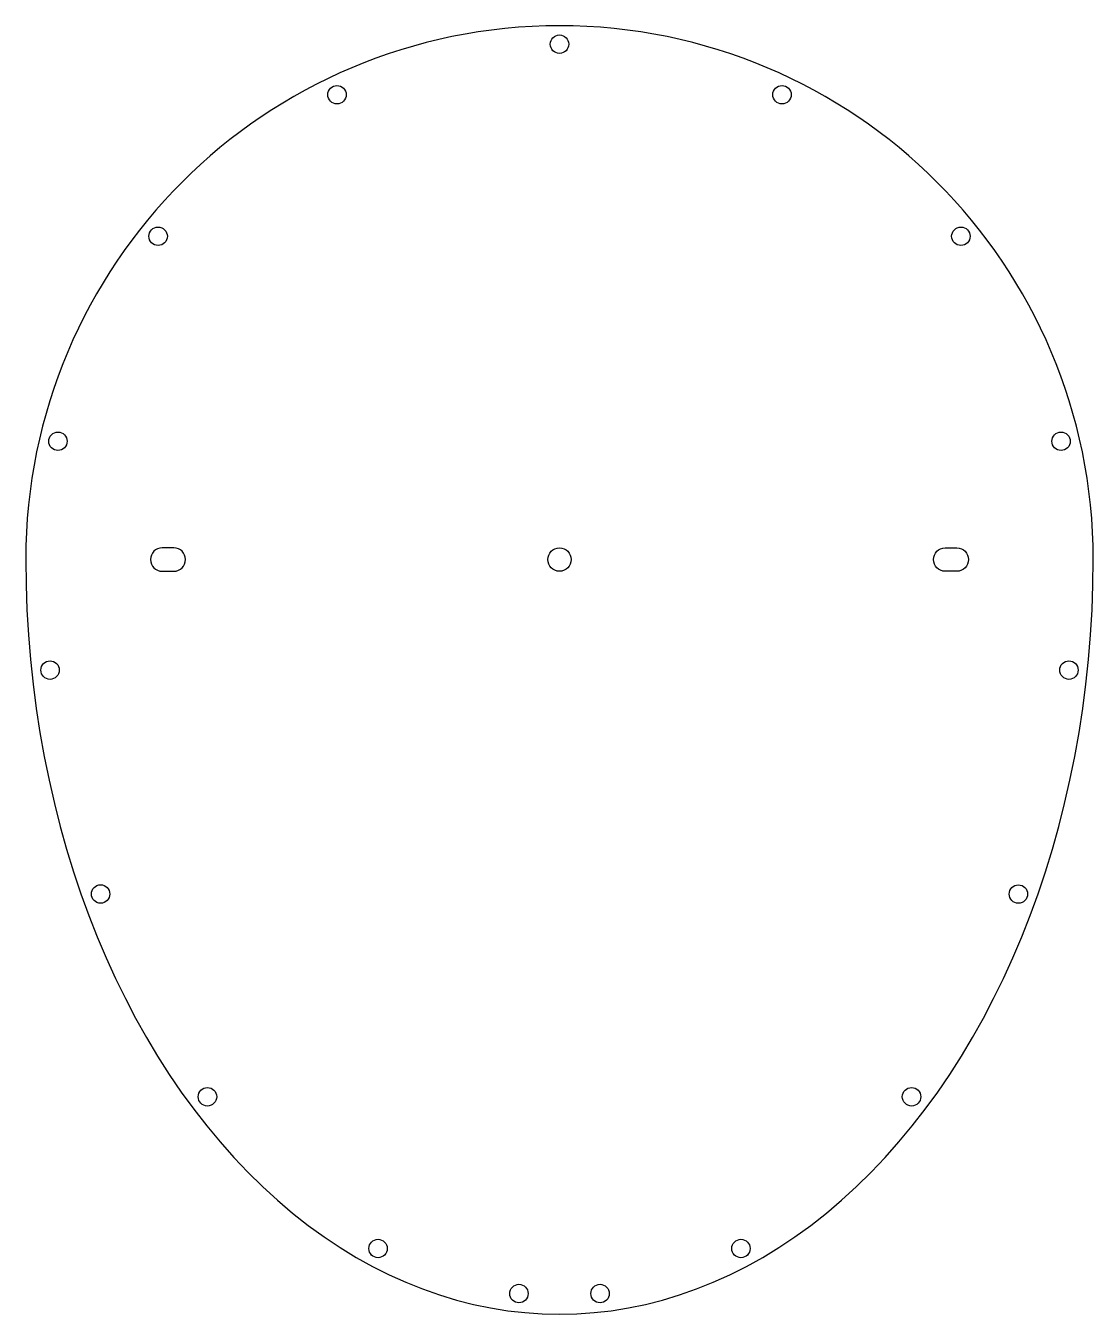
# Model space of a CAD drawing. Header units: millimetres. Extents: x -892 to -660, y -194 to 86.
import ezdxf

# ---------------------------------------------------------------- set-up
doc = ezdxf.new("R2010")
doc.units = ezdxf.units.MM
doc.layers.get('0').update_dxf_attribs({"linetype": 'CONTINUOUS'})

msp = doc.modelspace()

# ---------------------------------------------------------------- linework, layer by layer
for points in [[(-862.36, -32.29), (-859.82, -32.29, 1), (-859.82, -27.21), (-862.36, -27.21, 1)], [(-692.18, -32.29, -1), (-692.18, -27.21), (-689.64, -27.21, -1), (-689.64, -32.29)]]:
    msp.add_lwpolyline(points, format="xyb", close=True)
for centre, radius in [((-776, 82.25), 2), ((-824.36, 71.27), 2), ((-727.64, 71.27), 2), ((-863.23, 40.5), 2), ((-688.77, 40.5), 2), ((-885.01, -4.05), 2), ((-666.99, -4.05), 2), ((-776, -29.75), 2.54), ((-886.72, -53.78), 2), ((-665.28, -53.78), 2), ((-875.74, -102.43), 2), ((-676.26, -102.44), 2), ((-852.51, -146.5), 2), ((-699.49, -146.5), 2), ((-815.43, -179.47), 2), ((-736.57, -179.47), 2), ((-784.81, -189.25), 2), ((-767.19, -189.25), 2)]:
    msp.add_circle(centre, radius)
msp.add_arc((-776, -29.75), 116, 0, 180)
msp.add_ellipse((-776, -29.75), major_axis=(0, 164), ratio=0.707317, start_param=1.570796, end_param=4.712389)

doc.saveas('drawing.dxf')
